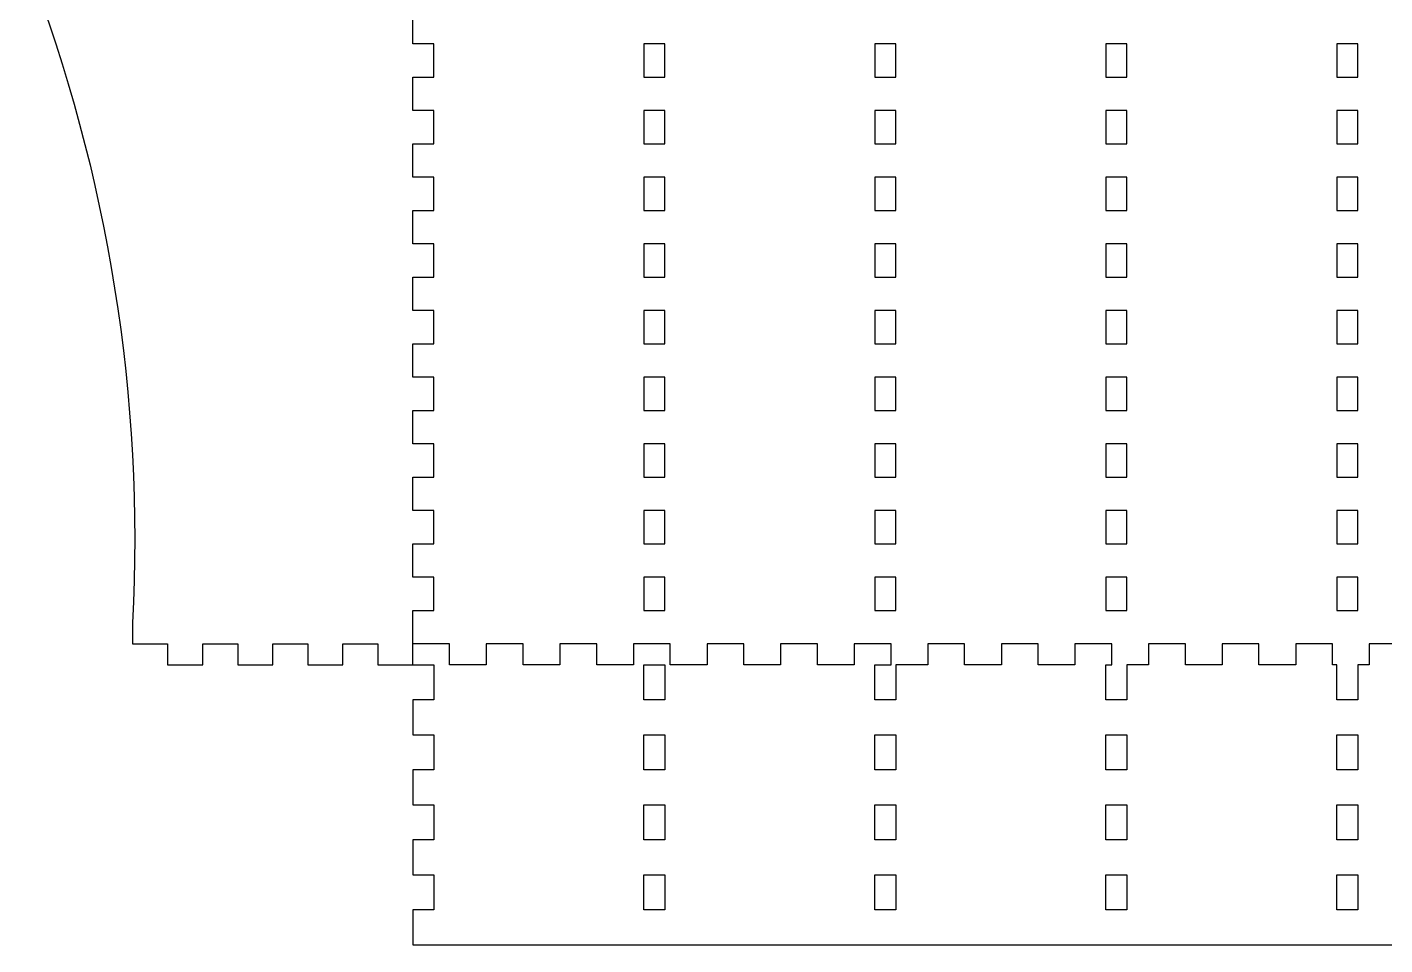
# Model space of a CAD drawing. Extents: x 4 to 389, y 10 to 269.
# Drawn here: x 6.9 to 200.9, y 10.3 to 141.4 of the extents above; entities that cross this region are included whole.
import ezdxf

# ---------------------------------------------------------------- set-up
doc = ezdxf.new("R2010")
doc.units = 0
doc.layers.get('0').update_dxf_attribs({"linetype": 'CONTINUOUS'})

msp = doc.modelspace()

# ---------------------------------------------------------------- linework, layer by layer
msp.add_lwpolyline([(7.01, 150.33, -0.104848), (22.01, 56.33), (22.01, 53.33), (27.01, 53.33), (27.01, 50.33), (32.01, 50.33), (32.01, 53.33), (37.01, 53.33), (37.01, 50.33), (42.01, 50.33), (42.01, 53.33), (47.01, 53.33), (47.01, 50.33), (52.01, 50.33), (52.01, 53.33), (57.01, 53.33), (57.01, 50.33), (62.01, 50.33), (62.01, 58.09), (65.01, 58.09), (65.01, 62.85), (62.01, 62.85), (62.01, 67.61), (65.01, 67.61), (65.01, 72.37), (62.01, 72.37), (62.01, 77.13), (65.01, 77.13), (65.01, 81.89), (62.01, 81.89), (62.01, 86.65), (65.01, 86.65), (65.01, 91.41), (62.01, 91.41), (62.01, 96.17), (65.01, 96.17), (65.01, 100.93), (62.01, 100.93), (62.01, 105.69), (65.01, 105.69), (65.01, 110.45), (62.01, 110.45), (62.01, 115.21), (65.01, 115.21), (65.01, 119.97), (62.01, 119.97), (62.01, 124.73), (65.01, 124.73), (65.01, 129.49), (62.01, 129.49), (62.01, 134.25), (65.01, 134.25), (65.01, 139.01), (62.01, 139.01), (62.01, 143.77)], format="xyb")
for points in [[(95.01, 134.25), (98.01, 134.25), (98.01, 139.01), (95.01, 139.01)], [(128.01, 134.25), (131.01, 134.25), (131.01, 139.01), (128.01, 139.01)], [(161.01, 134.25), (164.01, 134.25), (164.01, 139.01), (161.01, 139.01)], [(194.01, 134.25), (197.01, 134.25), (197.01, 139.01), (194.01, 139.01)], [(95.01, 124.73), (98.01, 124.73), (98.01, 129.49), (95.01, 129.49)], [(128.01, 124.73), (131.01, 124.73), (131.01, 129.49), (128.01, 129.49)], [(161.01, 124.73), (164.01, 124.73), (164.01, 129.49), (161.01, 129.49)], [(194.01, 124.73), (197.01, 124.73), (197.01, 129.49), (194.01, 129.49)], [(95.01, 115.21), (98.01, 115.21), (98.01, 119.97), (95.01, 119.97)], [(128.01, 115.21), (131.01, 115.21), (131.01, 119.97), (128.01, 119.97)], [(161.01, 115.21), (164.01, 115.21), (164.01, 119.97), (161.01, 119.97)], [(194.01, 115.21), (197.01, 115.21), (197.01, 119.97), (194.01, 119.97)], [(95.01, 105.69), (98.01, 105.69), (98.01, 110.45), (95.01, 110.45)], [(128.01, 105.69), (131.01, 105.69), (131.01, 110.45), (128.01, 110.45)], [(161.01, 105.69), (164.01, 105.69), (164.01, 110.45), (161.01, 110.45)], [(194.01, 105.69), (197.01, 105.69), (197.01, 110.45), (194.01, 110.45)], [(95.01, 96.17), (98.01, 96.17), (98.01, 100.93), (95.01, 100.93)], [(128.01, 96.17), (131.01, 96.17), (131.01, 100.93), (128.01, 100.93)], [(161.01, 96.17), (164.01, 96.17), (164.01, 100.93), (161.01, 100.93)], [(194.01, 96.17), (197.01, 96.17), (197.01, 100.93), (194.01, 100.93)], [(95.01, 86.65), (98.01, 86.65), (98.01, 91.41), (95.01, 91.41)], [(128.01, 86.65), (131.01, 86.65), (131.01, 91.41), (128.01, 91.41)], [(161.01, 86.65), (164.01, 86.65), (164.01, 91.41), (161.01, 91.41)], [(194.01, 86.65), (197.01, 86.65), (197.01, 91.41), (194.01, 91.41)], [(95.01, 77.13), (98.01, 77.13), (98.01, 81.89), (95.01, 81.89)], [(128.01, 77.13), (131.01, 77.13), (131.01, 81.89), (128.01, 81.89)], [(161.01, 77.13), (164.01, 77.13), (164.01, 81.89), (161.01, 81.89)], [(194.01, 77.13), (197.01, 77.13), (197.01, 81.89), (194.01, 81.89)], [(95.01, 67.61), (98.01, 67.61), (98.01, 72.37), (95.01, 72.37)], [(128.01, 67.61), (131.01, 67.61), (131.01, 72.37), (128.01, 72.37)], [(161.01, 67.61), (164.01, 67.61), (164.01, 72.37), (161.01, 72.37)], [(194.01, 67.61), (197.01, 67.61), (197.01, 72.37), (194.01, 72.37)], [(95.01, 58.09), (98.01, 58.09), (98.01, 62.85), (95.01, 62.85)], [(128.01, 58.09), (131.01, 58.09), (131.01, 62.85), (128.01, 62.85)], [(161.01, 58.09), (164.01, 58.09), (164.01, 62.85), (161.01, 62.85)], [(194.01, 58.09), (197.01, 58.09), (197.01, 62.85), (194.01, 62.85)], [(95.01, 45.33), (95.01, 50.33), (98.01, 50.33), (98.01, 45.33)], [(95.01, 35.33), (95.01, 40.33), (98.01, 40.33), (98.01, 35.33)], [(128.01, 35.33), (128.01, 40.33), (131.01, 40.33), (131.01, 35.33)], [(161.01, 35.33), (161.01, 40.33), (164.01, 40.33), (164.01, 35.33)], [(194.01, 35.33), (194.01, 40.33), (197.01, 40.33), (197.01, 35.33)], [(95.01, 25.33), (95.01, 30.33), (98.01, 30.33), (98.01, 25.33)], [(128.01, 25.33), (128.01, 30.33), (131.01, 30.33), (131.01, 25.33)], [(161.01, 25.33), (161.01, 30.33), (164.01, 30.33), (164.01, 25.33)], [(194.01, 25.33), (194.01, 30.33), (197.01, 30.33), (197.01, 25.33)], [(95.01, 15.33), (95.01, 20.33), (98.01, 20.33), (98.01, 15.33)], [(128.01, 15.33), (128.01, 20.33), (131.01, 20.33), (131.01, 15.33)], [(161.01, 15.33), (161.01, 20.33), (164.01, 20.33), (164.01, 15.33)], [(194.01, 15.33), (194.01, 20.33), (197.01, 20.33), (197.01, 15.33)]]:
    msp.add_lwpolyline(points, close=True)
for points in [[(203.9, 53.33), (198.64, 53.33), (198.64, 50.33), (197.01, 50.33), (197.01, 45.33), (194.01, 45.33), (194.01, 50.33), (193.39, 50.33), (193.39, 53.33), (188.13, 53.33), (188.13, 50.33), (182.88, 50.33), (182.88, 53.33), (177.62, 53.33), (177.62, 50.33), (172.37, 50.33), (172.37, 53.33), (167.11, 53.33), (167.11, 50.33), (164.01, 50.33), (164.01, 45.33), (161.01, 45.33), (161.01, 50.33), (161.86, 50.33), (161.86, 53.33), (156.6, 53.33), (156.6, 50.33), (151.35, 50.33), (151.35, 53.33), (146.09, 53.33), (146.09, 50.33), (140.84, 50.33), (140.84, 53.33), (135.58, 53.33), (135.58, 50.33), (131.01, 50.33), (131.01, 45.33), (128.01, 45.33), (128.01, 50.33), (130.33, 50.33), (130.33, 53.33), (125.07, 53.33), (125.07, 50.33), (119.82, 50.33), (119.82, 53.33), (114.56, 53.33), (114.56, 50.33), (109.31, 50.33), (109.31, 53.33), (104.05, 53.33), (104.05, 50.33), (98.8, 50.33), (98.8, 53.33), (93.54, 53.33), (93.54, 50.33), (88.29, 50.33), (88.29, 53.33), (83.03, 53.33), (83.03, 50.33), (77.78, 50.33), (77.78, 53.33), (72.52, 53.33), (72.52, 50.33), (67.27, 50.33), (67.27, 53.33), (62.01, 53.33)], [(62.01, 50.33), (65.01, 50.33), (65.01, 45.33), (62.01, 45.33), (62.01, 40.33), (65.01, 40.33), (65.01, 35.33), (62.01, 35.33), (62.01, 30.33), (65.01, 30.33), (65.01, 25.33), (62.01, 25.33), (62.01, 20.33), (65.01, 20.33), (65.01, 15.33), (62.01, 15.33), (62.01, 10.33), (288.01, 10.33)]]:
    msp.add_lwpolyline(points)

doc.saveas('drawing.dxf')
